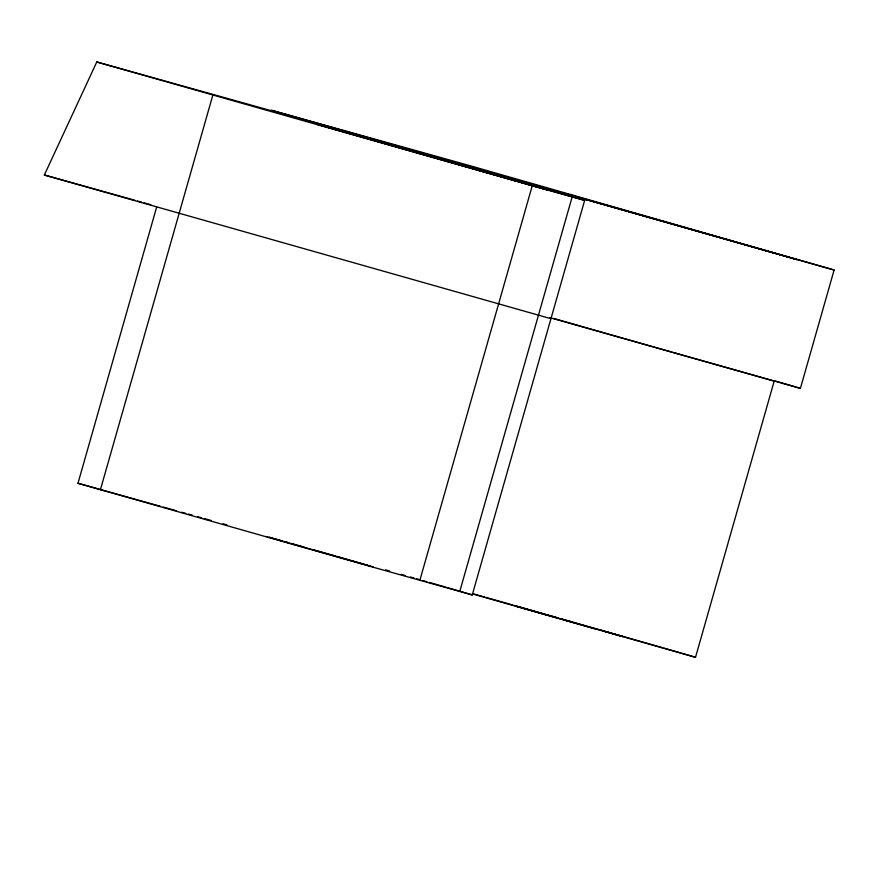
<?xml version="1.0" encoding="UTF-8"?>
<svg xmlns="http://www.w3.org/2000/svg" width="887" height="887" viewBox="0 0 887 887"><rect width="100%" height="100%" fill="white"/><g stroke="black" fill="none" stroke-linecap="round" stroke-linejoin="round"><path stroke-width="1.33" d="M550.749 318.633L44.35 175.005L96.783 61.979L296.358 117.694L584.655 200.373L472.25 594.944L371.054 566.627L77.978 483.271L156.655 207.07M100.431 489.679L212.836 95.109M419.839 580.364L532.244 185.793L584.655 200.373M459.754 591.507L572.148 196.936M566.294 620.578L695.519 657.3L774.196 381.1L673.477 352.638M549.896 317.701L800.396 388.395L834.113 270.025L470.953 165.969L271.389 110.254L834.113 270.025M518.939 606.963L516.301 606.231L540.128 613.117M44.35 175.005L134.824 200.262M137.485 201.005L141.476 202.125M144.137 202.868L150.79 204.72M77.978 483.271L160.469 506.3M163.13 507.042L176.435 510.757M181.757 512.242L185.749 513.351M188.41 514.094L192.401 515.214M197.723 516.7L201.715 517.808M204.376 518.551L211.017 520.414M222.992 523.751L226.983 524.871M532.244 185.793L96.783 61.979M520.159 607.296L525.015 608.67M269.471 537.311L273.118 538.331M370.544 566.161L330.696 554.874M472.993 593.747L484.424 596.984M526.324 609.036L534.129 611.243M604.823 631.533L622.652 636.533L610.622 633.041M275.558 539.019L282.066 540.859M514.294 605.455L544.152 613.937M485.699 597.339L512.996 605.089M558.788 618.239L535.415 611.609M284.66 541.591L288.508 542.678M291.058 543.409L296.18 544.862M297.5 545.228L304.064 547.102M606.952 333.667L553.688 318.433M608.238 334.044L672.169 352.261M610.677 632.897L637.742 640.636M545.461 614.314L558.61 618.062M561.249 618.804L609.391 632.531M541.38 613.471L552.634 616.687M553.876 617.042L571.405 621.831M594.8 628.839L472.372 593.88M313.111 549.674L323.201 552.546M324.431 552.9L335.608 556.082M336.849 556.437L348.103 559.653M316.825 550.927L290.67 543.465M318.089 551.293L329.432 554.519M663.942 648.131L681.083 653.065M639.039 641.002L662.622 647.765M598.825 629.659L609.325 632.675M385.612 569.875L389.526 570.995M401.268 574.366L405.182 575.486M410.371 576.971L414.162 578.069M416.702 578.79L420.493 579.887M423.032 580.608L426.824 581.706M429.352 582.426L446.028 587.238M349.356 560.007L367.65 565.263M289.35 543.088L268.961 537.223M775.46 381.055L795.717 386.932M447.314 587.604L458.845 590.942M682.402 653.453L695.519 657.3M460.087 591.307L472.25 594.944M368.792 565.596L373.183 566.893M796.848 387.275L800.396 388.395M266.843 536.58L267.83 536.89M322.946 125.91L317.236 124.346L547.578 189.984L322.946 125.91M572.414 195.561L566.704 193.987L797.047 259.636L572.414 195.561"/></g></svg>
